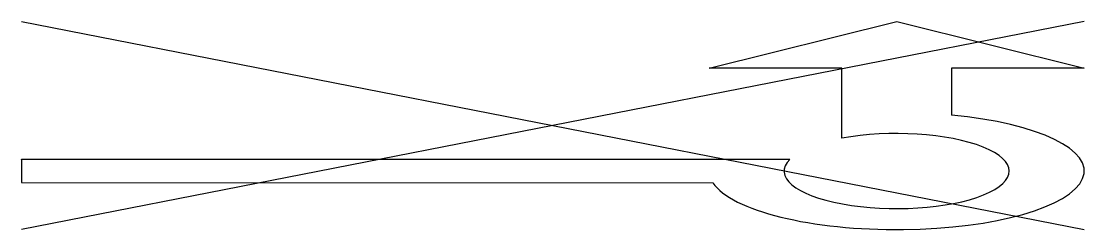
# Model space of a CAD drawing. Header units: metres. Extents: x 0 to 6.87, y -0.38 to 0.96.
import ezdxf

# ---------------------------------------------------------------- set-up
doc = ezdxf.new("R2010")
doc.units = ezdxf.units.M
doc.header["$LTSCALE"] = 0.2

msp = doc.modelspace()

# ---------------------------------------------------------------- linework, layer by layer
for p, q in [((0, 0.9582), (6.8, -0.3756)), ((6.8, 0.9582), (0, -0.3756))]:
    msp.add_line(p, q)
for points in [[(5.25, 0.2096), (5.25, 0.6582), (5.25, 0.6582), (4.4, 0.6582), (4.4, 0.6582), (5.6, 0.9582), (5.6, 0.9582), (6.8, 0.6582), (6.8, 0.6582), (5.95, 0.6582), (5.95, 0.6582), (5.95, 0.3581)], [(4.916, 0.0744), (0, 0.0744), (0, 0.0749), (0, -0.0749), (0, -0.0749), (4.4242, -0.0756)]]:
    msp.add_lwpolyline(points)
at = {"linetype": 'Continuous'}
for major_axis, ratio, start_param, end_param in [((1.2, 0), 0.3125, -2.940235, 1.274828), ((0.72, 0), 0.333997, 2.824404, 8.361647)]:
    msp.add_ellipse((5.6, -0.0006), major_axis=major_axis, ratio=ratio, start_param=start_param, end_param=end_param, dxfattribs=at)

doc.saveas('drawing.dxf')
